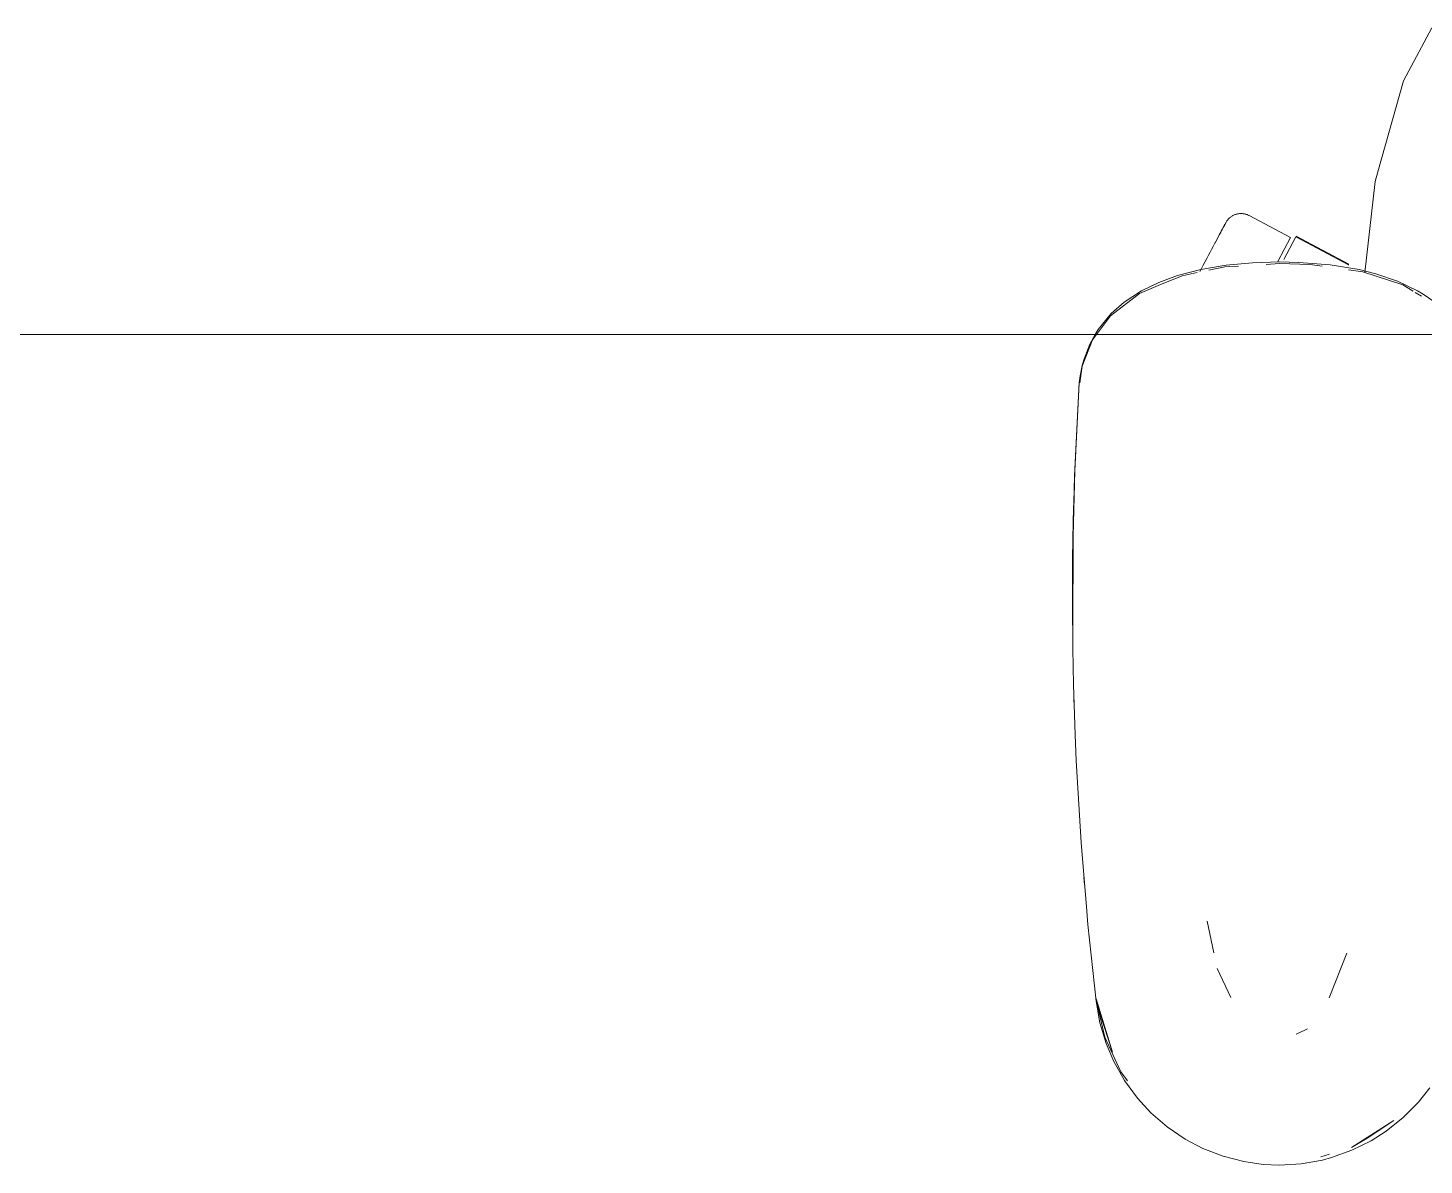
# Model space of a CAD drawing. Header units: millimetres. Extents: x 155927 to 317870, y -36033 to 97293.
# Drawn here: x 177745.5 to 178072.1, y 16712.9 to 16979 of the extents above; entities that cross this region are included whole.
import ezdxf

# ---------------------------------------------------------------- set-up
doc = ezdxf.new("R2010")
doc.units = ezdxf.units.MM
doc.header["$MEASUREMENT"] = 0
doc.layers.add('G-IMPT', color=8, linetype='CONTINUOUS', lineweight=9)
doc.layers.add('I-FURN', color=8, linetype='CONTINUOUS', lineweight=9)

msp = doc.modelspace()

# ---------------------------------------------------------------- linework, layer by layer
at = {"layer": 'G-IMPT'}
for p, q in [((178067.87, 16967.74), (178073.89, 16978.98)), ((178061.27, 16945.28), (178067.28, 16966.63)), ((178067.28, 16966.63), (178067.87, 16967.74)), ((178061.27, 16945.28), (178060.64, 16943.02)), ((178058.22, 16921.74), (178060.64, 16943.02)), ((178025.8, 16923.45), (178031.95, 16924.02)), ((178038.29, 16924.2), (178031.95, 16924.02)), ((178035.18, 16923.63), (178038.29, 16923.82)), ((178042.8, 16924.11), (178038.29, 16924.2)), ((178045.46, 16923.59), (178038.29, 16923.82)), ((178042.8, 16924.11), (178050.11, 16923.53)), ((178045.46, 16923.59), (178048.24, 16923.2)), ((178015.5, 16921), (178009.88, 16918.67)), ((178014.39, 16921.02), (178010.06, 16919.44)), ((178014.39, 16921.02), (178019.87, 16922.45)), ((178015.5, 16921), (178018.97, 16921.71)), ((178025.8, 16923.45), (178019.87, 16922.45)), ((178021.72, 16922.27), (178025.47, 16923.04)), ((178025.47, 16923.04), (178028.67, 16923.23)), ((178056.88, 16922.41), (178050.11, 16923.53)), ((178054.43, 16922.33), (178057.72, 16921.86)), ((178060.8, 16921.44), (178056.88, 16922.41)), ((178057.72, 16921.86), (178067.11, 16918.83)), ((178060.8, 16921.44), (178065.89, 16919.7)), ((178005.98, 16917.45), (178001.94, 16914.8)), ((178005.49, 16916.83), (178009.88, 16918.67)), ((178005.98, 16917.45), (178010.06, 16919.44)), ((178065.89, 16919.7), (178070.53, 16917.49)), ((178067.11, 16918.83), (178069.56, 16917.37)), ((178070.03, 16917.09), (178071.47, 16916.23)), ((178070.53, 16917.49), (178071.9, 16916.69)), ((177998.7, 16911.61), (178005.49, 16916.83)), ((178001.94, 16914.8), (177998.9, 16912.13)), ((178075.36, 16914.24), (178071.9, 16916.69)), ((177995.43, 16907.2), (177998.7, 16911.61)), ((177995.82, 16908.39), (177998.9, 16912.13)), ((177995.14, 16907.2), (177995.82, 16908.39)), ((177992.12, 16899.79), (177994.53, 16905.99)), ((177993.86, 16904.96), (177992.47, 16901.32)), ((177993.86, 16904.96), (177995.14, 16907.2)), ((177994.53, 16905.99), (177995.43, 16907.2)), ((177992.1, 16899.97), (177992.47, 16901.32)), ((177991.4, 16895.93), (177991.66, 16897.57)), ((177992.12, 16899.79), (177991.54, 16895.94)), ((177992.1, 16899.97), (177991.66, 16897.57)), ((177990.32, 16874.14), (177991.4, 16895.93)), ((177990.32, 16874.14), (177991.29, 16894.32)), ((177990.36, 16875.35), (177991.4, 16895.93)), ((177991.4, 16895.93), (177991.29, 16894.32)), ((177989.85, 16853.96), (177990.36, 16875.35)), ((177990.01, 16863.79), (177990.36, 16875.35)), ((177990.36, 16875.35), (177990.32, 16874.14)), ((177989.85, 16853.96), (177990.32, 16874.14)), ((177990.01, 16863.79), (177989.81, 16844.57)), ((177989.85, 16853.96), (177990.01, 16863.79)), ((177989.9, 16833.77), (177990.01, 16863.79)), ((177989.87, 16855.99), (177989.94, 16857.9)), ((177989.9, 16853.47), (177989.87, 16855.99)), ((177989.9, 16833.77), (177989.85, 16853.96)), ((177989.9, 16833.77), (177989.81, 16844.57)), ((177989.9, 16833.77), (177990.06, 16825.35)), ((177990.45, 16813.59), (177990.06, 16825.35)), ((177990.2, 16820.41), (177990.19, 16821.91)), ((177990.31, 16818.48), (177990.2, 16820.41)), ((177990.45, 16813.59), (177990.71, 16807.57)), ((177991.52, 16793.43), (177990.71, 16807.57)), ((177991.84, 16788.34), (177991.52, 16793.43)), ((177991.84, 16788.34), (177993.09, 16773.29)), ((177992.49, 16780.16), (177992.66, 16778.48)), ((177993.09, 16773.29), (177993.44, 16769.16)), ((177993.44, 16769.16), (177995.34, 16751.23)), ((178021.31, 16769.95), (178022.88, 16762.51)), ((178054.01, 16762.45), (178049.87, 16752.02)), ((178026.91, 16752.11), (178023.65, 16758.9)), ((177995.34, 16751.74), (177999.17, 16739.28)), ((177995.34, 16751.74), (177996.26, 16748.43)), ((177995.34, 16751.23), (177996.24, 16746.19)), ((177997.38, 16742.77), (177995.47, 16751.18)), ((177999.17, 16739.28), (177996.26, 16748.43)), ((177997.7, 16741.32), (177996.24, 16746.19)), ((178042.12, 16743.48), (178044.34, 16744.5)), ((178044.34, 16744.5), (178044.79, 16744.79)), ((177997.38, 16742.77), (178001.12, 16734.71)), ((177999.51, 16737.09), (177997.7, 16741.32)), ((177999.51, 16737.09), (178002.03, 16732.64)), ((178002.72, 16732.6), (178001.12, 16734.71)), ((178005.02, 16728.56), (178002.03, 16732.64)), ((178070.76, 16727.62), (178073.39, 16730.93)), ((178005.02, 16728.56), (178008.19, 16725.12)), ((178067.21, 16724.01), (178070.76, 16727.62)), ((178012.02, 16721.8), (178008.19, 16725.12)), ((178016.19, 16718.97), (178012.02, 16721.8)), ((178055.09, 16716.96), (178065.04, 16723.29)), ((178058.76, 16719.13), (178065.04, 16723.29)), ((178067.21, 16724.01), (178063.24, 16720.82)), ((178016.19, 16718.97), (178020.35, 16716.78)), ((178055.09, 16716.96), (178058.76, 16719.13)), ((178055.18, 16716.32), (178059.69, 16718.56)), ((178059.69, 16718.56), (178063.24, 16720.82)), ((178020.35, 16716.78), (178025.06, 16714.95)), ((178029.93, 16713.69), (178025.06, 16714.95)), ((178049.97, 16715.41), (178047.94, 16714.79)), ((178048.28, 16714.04), (178050.41, 16714.61)), ((178055.18, 16716.32), (178050.41, 16714.61)), ((178029.93, 16713.69), (178034.44, 16713.04)), ((178038.29, 16712.87), (178034.44, 16713.04)), ((178038.29, 16712.87), (178043.33, 16713.16)), ((178043.33, 16713.16), (178048.28, 16714.04))]:
    msp.add_line(p, q, dxfattribs=at)
at = {"layer": 'I-FURN'}
for p, q in [((178025.68, 16933.38), (178025.65, 16933.32)), ((178025.67, 16933.35), (178025.69, 16933.39)), ((178025.69, 16933.4), (178025.68, 16933.38)), ((178025.69, 16933.4), (178025.77, 16933.54)), ((178025.69, 16933.39), (178025.69, 16933.4)), ((178025.77, 16933.54), (178025.86, 16933.68)), ((178025.86, 16933.68), (178025.95, 16933.81)), ((178025.95, 16933.81), (178026.04, 16933.94)), ((178026.04, 16933.94), (178026.14, 16934.07)), ((178026.14, 16934.07), (178026.24, 16934.19)), ((178026.24, 16934.19), (178026.35, 16934.31)), ((178026.35, 16934.31), (178026.47, 16934.42)), ((178026.47, 16934.42), (178026.59, 16934.53)), ((178026.59, 16934.53), (178026.71, 16934.63)), ((178026.71, 16934.63), (178026.84, 16934.73)), ((178026.84, 16934.73), (178026.97, 16934.83)), ((178026.97, 16934.83), (178027.1, 16934.92)), ((178027.1, 16934.92), (178027.24, 16935)), ((178027.24, 16935), (178027.38, 16935.08)), ((178027.38, 16935.08), (178027.53, 16935.15)), ((178027.53, 16935.15), (178027.67, 16935.22)), ((178027.67, 16935.22), (178027.82, 16935.28)), ((178027.82, 16935.28), (178027.98, 16935.33)), ((178027.98, 16935.33), (178028.13, 16935.38)), ((178028.13, 16935.38), (178028.29, 16935.42)), ((178028.29, 16935.42), (178028.44, 16935.45)), ((178028.44, 16935.45), (178028.6, 16935.48)), ((178028.6, 16935.48), (178028.76, 16935.51)), ((178028.76, 16935.51), (178028.92, 16935.52)), ((178028.92, 16935.52), (178029.08, 16935.53)), ((178029.08, 16935.53), (178029.24, 16935.54)), ((178029.24, 16935.54), (178029.4, 16935.53)), ((178029.4, 16935.53), (178029.57, 16935.52)), ((178029.57, 16935.52), (178029.73, 16935.51)), ((178029.73, 16935.51), (178029.89, 16935.49)), ((178029.89, 16935.49), (178030.04, 16935.46)), ((178030.04, 16935.46), (178030.2, 16935.42)), ((178030.2, 16935.42), (178030.36, 16935.38)), ((178030.36, 16935.38), (178030.51, 16935.33)), ((178030.51, 16935.33), (178030.66, 16935.28)), ((178030.66, 16935.28), (178030.81, 16935.22)), ((178030.81, 16935.22), (178030.96, 16935.16)), ((178030.96, 16935.16), (178031.11, 16935.09)), ((178031.11, 16935.09), (178031.14, 16935.06)), ((178040.83, 16929.91), (178031.14, 16935.06)), ((178023.78, 16929.8), (178024.05, 16930.3)), ((178024.18, 16930.56), (178023.93, 16930.08)), ((178024.05, 16930.3), (178024.29, 16930.77)), ((178024.42, 16931), (178024.18, 16930.56)), ((178024.29, 16930.77), (178024.52, 16931.2)), ((178024.64, 16931.41), (178024.42, 16931)), ((178024.52, 16931.2), (178024.73, 16931.59)), ((178024.84, 16931.79), (178024.64, 16931.41)), ((178024.73, 16931.59), (178024.92, 16931.95)), ((178025.01, 16932.12), (178024.84, 16931.79)), ((178024.92, 16931.95), (178025.09, 16932.26)), ((178025.17, 16932.42), (178025.01, 16932.12)), ((178025.09, 16932.26), (178025.24, 16932.54)), ((178025.31, 16932.68), (178025.17, 16932.42)), ((178025.24, 16932.54), (178025.37, 16932.78)), ((178025.43, 16932.9), (178025.31, 16932.68)), ((178025.37, 16932.78), (178025.47, 16932.99)), ((178025.52, 16933.08), (178025.43, 16932.9)), ((178025.47, 16932.99), (178025.56, 16933.15)), ((178025.6, 16933.22), (178025.52, 16933.08)), ((178025.56, 16933.15), (178025.62, 16933.27)), ((178025.65, 16933.32), (178025.6, 16933.22)), ((178025.62, 16933.27), (178025.67, 16933.35)), ((178039.25, 16924.81), (178042.06, 16930.1)), ((178042.06, 16930.1), (178054.42, 16923.53)), ((178054.51, 16923.7), (178042.15, 16930.27)), ((178022.38, 16927.16), (178022.02, 16926.48)), ((178022.72, 16927.81), (178022.38, 16927.16)), ((178023.05, 16928.42), (178022.72, 16927.81)), ((178023.36, 16929.01), (178023.05, 16928.42)), ((178023.19, 16928.7), (178023.5, 16929.27)), ((178023.65, 16929.56), (178023.36, 16929.01)), ((178023.5, 16929.27), (178023.78, 16929.8)), ((178023.93, 16930.08), (178023.65, 16929.56)), ((178037.84, 16924.29), (178040.83, 16929.91)), ((178020.84, 16924.28), (178020.42, 16923.49)), ((178021.25, 16925.04), (178020.84, 16924.28)), ((178021.64, 16925.77), (178021.25, 16925.04)), ((178022.02, 16926.48), (178021.64, 16925.77)), ((178019.99, 16922.68), (178019.63, 16921.99)), ((178020.42, 16923.49), (178019.99, 16922.68)), ((178054.42, 16923.53), (178054.37, 16923.43)), ((177560.49, 16907.2), (178960.49, 16907.2)), ((178960.49, 16907.2), (177560.49, 16907.2))]:
    msp.add_line(p, q, dxfattribs=at)

doc.saveas('drawing.dxf')
